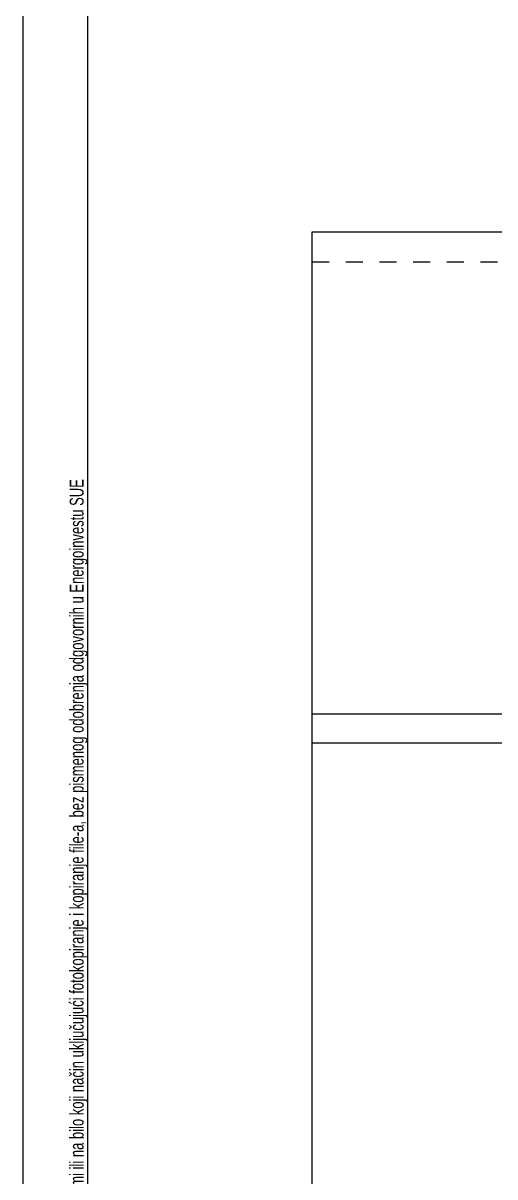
# Model space of a CAD drawing. Header units: millimetres. Extents: x 9130 to 9550, y -18883 to -17651.
# Drawn here: x 9297.49 to 9311.51, y -18051.82 to -18017.55 of the extents above; entities that cross this region are included whole.
import ezdxf

# ---------------------------------------------------------------- set-up
doc = ezdxf.new("R2010")
doc.units = ezdxf.units.MM
doc.linetypes.add('EPL_DASH', pattern=[1, 0.5, -0.5])
doc.layers.add('01-KOSTUR ORMARA', color=7, linetype='Continuous')

# ---------------------------------------------------------------- blocks, each defined once
blk = doc.blocks.new('Zaglavlje A4 prazno-Sue')
at = {"color": 7, "true_color": 0xffffff}
blk.add_lwpolyline([(297, 0), (0, 0), (0, 210), (297, 210)], close=True, dxfattribs=at)
at = {"layer": '01-KOSTUR ORMARA'}
blk.add_lwpolyline([(7, 205), (292, 205), (292, 5), (7, 5)], close=True, dxfattribs=at)
at = {"color": 7, "width": 0.7}
blk.add_text('Ne dijeliti ovaj dokument reprodukovan u bilo kojoj formi ili na bilo koji način uključujući fotokopiranje i kopiranje file-a, bez pismenog odobrenja odgovornih u Energoinvestu SUE', height=1.5, rotation=90, dxfattribs=at).set_placement((6.54, 28.38))

msp = doc.modelspace()

# ---------------------------------------------------------------- linework, layer by layer
at = {"color": 30, "true_color": 0xf8991e}
for points in [[(9306.0799, -18023.7528), (9371.0399, -18023.7528), (9371.0399, -18055.4868), (9306.0799, -18055.4868)], [(9306.0799, -18038.0707), (9371.0399, -18038.0707), (9371.0399, -18038.9368), (9306.0799, -18038.9368)]]:
    msp.add_lwpolyline(points, close=True, dxfattribs=at)
at = {"color": 30, "linetype": 'EPL_DASH', "true_color": 0xf8991e}
msp.add_lwpolyline([(9306.0799, -18024.6469), (9371.0399, -18024.6469), (9371.0399, -18054.6207), (9306.0799, -18054.6207)], close=True, dxfattribs=at)

# ---------------------------------------------------------------- block references
at = {"xscale": 0.275, "yscale": 0.275, "zscale": 0.275}
msp.add_blockref('Zaglavlje A4 prazno-Sue', (9297.4933, -18069.0585), dxfattribs=at)

doc.saveas('drawing.dxf')
